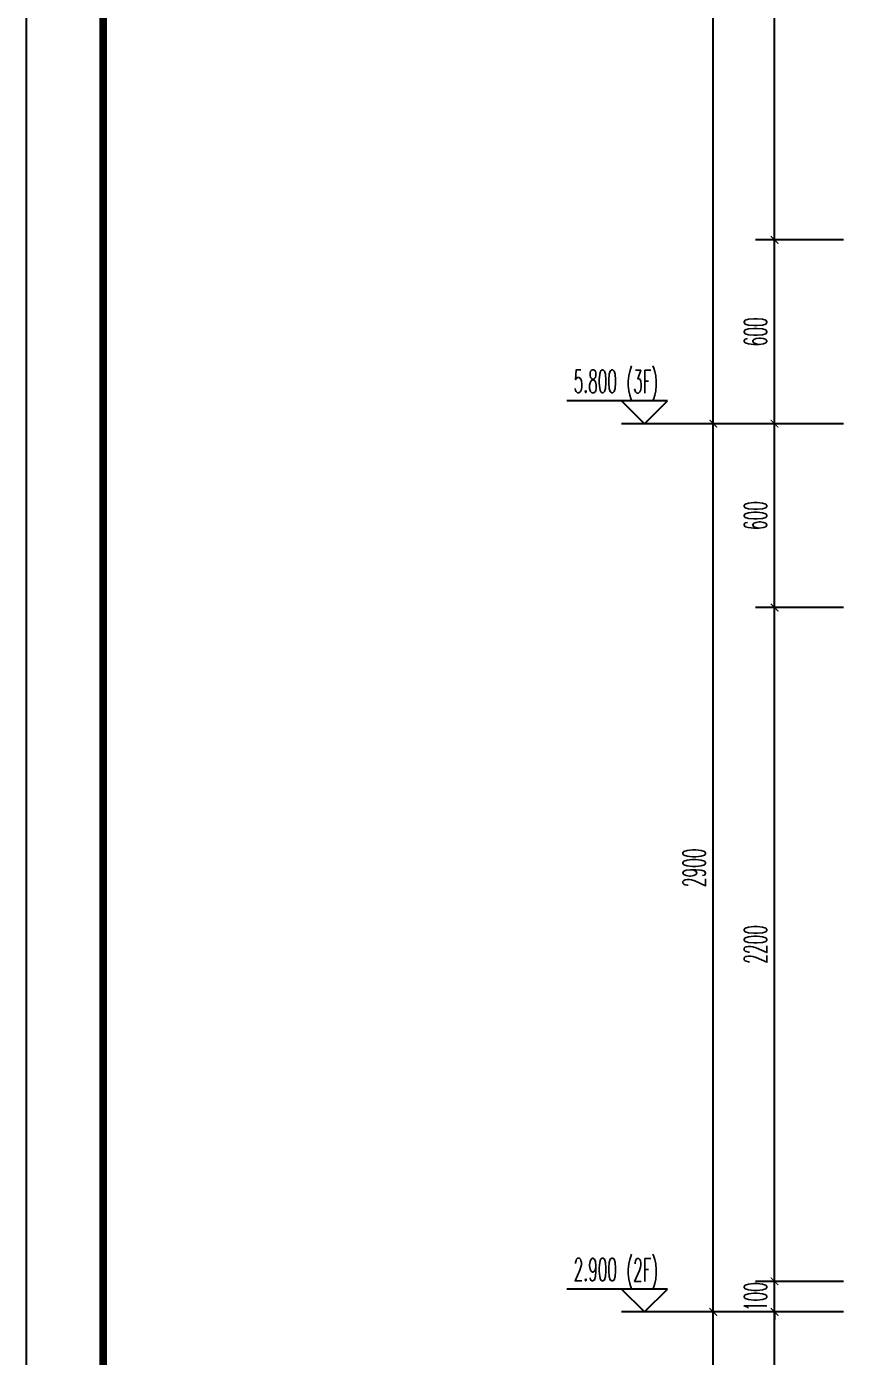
# Model space of a CAD drawing. Extents: x 826826 to 1642106, y -156213 to 399140.
# Drawn here: x 1535546 to 1538289, y 290521 to 294863 of the extents above; entities that cross this region are included whole.
import ezdxf

# ---------------------------------------------------------------- set-up
doc = ezdxf.new("R2010")
doc.units = 0
doc.header["$LTSCALE"] = 1000
doc.layers.get('0').update_dxf_attribs({"linetype": 'CONTINUOUS'})
doc.layers.get('DEFPOINTS').update_dxf_attribs({"linetype": 'CONTINUOUS'})
for name, color, linetype in [('DIM_ELEV', 3, 'CONTINUOUS'), ('PUB_DIM', 3, 'CONTINUOUS'), ('PUB_TEXT', 2, 'CONTINUOUS'), ('yichutu', 7, 'CONTINUOUS')]:
    doc.layers.add(name, color=color, linetype=linetype)
doc.layers.add('图框', color=9, linetype='CONTINUOUS', lineweight=18)
doc.styles.add('_TCH_DIM', font='SIMPLEX.shx', dxfattribs={"width": 0.7, "bigfont": 'GBCBIG.shx'})
doc.styles.add('_TCH_DIM_T3', font='SIMPLEX.shx', dxfattribs={"width": 0.494118, "bigfont": 'GBCBIG.shx'})
doc.dimstyles.new('_TCH_ARCH&&25', dxfattribs={"dimtxt": 74.375, "dimasz": 25, "dimexe": 62.5, "dimexo": 75, "dimgap": 25, "dimtad": 1, "dimdec": 0, "dimzin": 0, "dimdsep": 46, "dimtxsty": '_TCH_DIM_T3', "dimblk": 'ARCHTICK', "dimcen": 0.09, "dimclrt": 7, "dimazin": 0, "dimtfac": 1, "dimtdec": 0, "dimtix": 1, "dimtmove": 2, "dimatfit": 3, "dimldrblk": 'ARCHTICK', "dimfxl": 0, "dimtolj": 1, "dimtzin": 0, "dimarcsym": 0})

# ---------------------------------------------------------------- blocks, each defined once
blk = doc.blocks.new('GFDDDDRG')
at = {"layer": '图框'}
blk.add_lwpolyline([(923309.8, -107437), (923309.8, -159999.5), (893609.8, -159999.5), (893609.8, -107437)], close=True, dxfattribs=at)
blk.add_lwpolyline([(923309.8, -107437), (923309.8, -159999.5), (893609.8, -159999.5), (893609.8, -107437)], close=True, dxfattribs=at)
at = {"layer": '图框', "const_width": 50}
blk.add_lwpolyline([(894109.8, -159499.5), (922809.8, -159499.5), (922809.8, -108687), (894109.8, -108687)], close=True, dxfattribs=at)
blk = doc.blocks.new('yct-1051-594-26275-14850-25-1002.0')
at = {"layer": 'yichutu', "color": 7}
blk.add_lwpolyline([(0, 0), (0, 14850), (26275, 14850), (26275, 0)], close=True, dxfattribs=at)
blk = doc.blocks.new('_ArchTick')
at = {"color": 0, "linetype": 'ByBlock', "const_width": 0.15}
blk.add_lwpolyline([(-0.5, -0.5), (0.5, 0.5)], dxfattribs=at)
blk = doc.blocks.new('*D1896')
at = {"layer": 'DEFPOINTS', "color": 0}
for p in [(1537988.9, 290666.4), (1538288.9, 290666.4), (1538288.9, 290066.4)]:
    blk.add_point(p, dxfattribs=at)
at = {"layer": 'PUB_DIM', "color": 0, "lineweight": -2}
for p, q in [((1538213.9, 290666.4), (1537926.4, 290666.4)), ((1537988.9, 290066.4), (1537988.9, 290666.4)), ((1538213.9, 290066.4), (1537926.4, 290066.4))]:
    blk.add_line(p, q, dxfattribs=at)
at = {"layer": 'PUB_DIM', "color": 0, "lineweight": -2, "xscale": 25, "yscale": 25, "zscale": 25}
for p, rotation in [((1537988.9, 290666.4), 90), ((1537988.9, 290066.4), 270)]:
    blk.add_blockref('_ArchTick', p, dxfattribs=dict(at, rotation=rotation))
at = {"layer": 'PUB_DIM', "color": 7, "insert": (1537926.7, 290366.4), "char_height": 74.38, "attachment_point": 5, "rotation": 90, "style": '_TCH_DIM_T3'}
blk.add_mtext('\\A1;600', dxfattribs=at)
blk = doc.blocks.new('*D1897')
at = {"layer": 'DEFPOINTS', "color": 0}
for p in [(1537988.9, 290766.4), (1538288.9, 290766.4), (1538288.9, 290666.4)]:
    blk.add_point(p, dxfattribs=at)
at = {"layer": 'PUB_DIM', "color": 0, "lineweight": -2}
for p, q in [((1538213.9, 290766.4), (1537926.4, 290766.4)), ((1537988.9, 290766.4), (1537988.9, 290791.4)), ((1537988.9, 290666.4), (1537988.9, 290766.4)), ((1538213.9, 290666.4), (1537926.4, 290666.4)), ((1537988.9, 290666.4), (1537988.9, 290641.4))]:
    blk.add_line(p, q, dxfattribs=at)
at = {"layer": 'PUB_DIM', "color": 0, "lineweight": -2, "xscale": 25, "yscale": 25, "zscale": 25}
for p, rotation in [((1537988.9, 290766.4), 270), ((1537988.9, 290666.4), 90)]:
    blk.add_blockref('_ArchTick', p, dxfattribs=dict(at, rotation=rotation))
at = {"layer": 'PUB_DIM', "color": 7, "insert": (1537926.7, 290716.4), "char_height": 74.38, "attachment_point": 5, "rotation": 90, "style": '_TCH_DIM_T3'}
blk.add_mtext('\\A1;100', dxfattribs=at)
blk = doc.blocks.new('*D1898')
at = {"layer": 'DEFPOINTS', "color": 0}
for p in [(1537988.9, 292966.4), (1538288.9, 292966.4), (1538288.9, 290766.4)]:
    blk.add_point(p, dxfattribs=at)
at = {"layer": 'PUB_DIM', "color": 0, "lineweight": -2}
for p, q in [((1538213.9, 292966.4), (1537926.4, 292966.4)), ((1537988.9, 290766.4), (1537988.9, 292966.4)), ((1538213.9, 290766.4), (1537926.4, 290766.4))]:
    blk.add_line(p, q, dxfattribs=at)
at = {"layer": 'PUB_DIM', "color": 0, "lineweight": -2, "xscale": 25, "yscale": 25, "zscale": 25}
for p, rotation in [((1537988.9, 292966.4), 90), ((1537988.9, 290766.4), 270)]:
    blk.add_blockref('_ArchTick', p, dxfattribs=dict(at, rotation=rotation))
at = {"layer": 'PUB_DIM', "color": 7, "insert": (1537926.7, 291866.4), "char_height": 74.38, "attachment_point": 5, "rotation": 90, "style": '_TCH_DIM_T3'}
blk.add_mtext('\\A1;2200', dxfattribs=at)
blk = doc.blocks.new('*D1899')
at = {"layer": 'DEFPOINTS', "color": 0}
for p in [(1537988.9, 293566.4), (1538288.9, 293566.4), (1538288.9, 292966.4)]:
    blk.add_point(p, dxfattribs=at)
at = {"layer": 'PUB_DIM', "color": 0, "lineweight": -2}
for p, q in [((1538213.9, 293566.4), (1537926.4, 293566.4)), ((1537988.9, 292966.4), (1537988.9, 293566.4)), ((1538213.9, 292966.4), (1537926.4, 292966.4))]:
    blk.add_line(p, q, dxfattribs=at)
at = {"layer": 'PUB_DIM', "color": 0, "lineweight": -2, "xscale": 25, "yscale": 25, "zscale": 25}
for p, rotation in [((1537988.9, 293566.4), 90), ((1537988.9, 292966.4), 270)]:
    blk.add_blockref('_ArchTick', p, dxfattribs=dict(at, rotation=rotation))
at = {"layer": 'PUB_DIM', "color": 7, "insert": (1537926.7, 293266.4), "char_height": 74.38, "attachment_point": 5, "rotation": 90, "style": '_TCH_DIM_T3'}
blk.add_mtext('\\A1;600', dxfattribs=at)
blk = doc.blocks.new('*D1900')
at = {"layer": 'DEFPOINTS', "color": 0}
for p in [(1537988.9, 294166.4), (1538288.9, 294166.4), (1538288.9, 293566.4)]:
    blk.add_point(p, dxfattribs=at)
at = {"layer": 'PUB_DIM', "color": 0, "lineweight": -2}
for p, q in [((1538213.9, 294166.4), (1537926.4, 294166.4)), ((1537988.9, 293566.4), (1537988.9, 294166.4)), ((1538213.9, 293566.4), (1537926.4, 293566.4))]:
    blk.add_line(p, q, dxfattribs=at)
at = {"layer": 'PUB_DIM', "color": 0, "lineweight": -2, "xscale": 25, "yscale": 25, "zscale": 25}
for p, rotation in [((1537988.9, 294166.4), 90), ((1537988.9, 293566.4), 270)]:
    blk.add_blockref('_ArchTick', p, dxfattribs=dict(at, rotation=rotation))
at = {"layer": 'PUB_DIM', "color": 7, "insert": (1537926.7, 293866.4), "char_height": 74.38, "attachment_point": 5, "rotation": 90, "style": '_TCH_DIM_T3'}
blk.add_mtext('\\A1;600', dxfattribs=at)
blk = doc.blocks.new('*D1901')
at = {"layer": 'DEFPOINTS', "color": 0}
for p in [(1537988.9, 295866.4), (1538288.9, 295866.4), (1538288.9, 294166.4)]:
    blk.add_point(p, dxfattribs=at)
at = {"layer": 'PUB_DIM', "color": 0, "lineweight": -2}
for p, q in [((1538213.9, 295866.4), (1537926.4, 295866.4)), ((1537988.9, 294166.4), (1537988.9, 295866.4)), ((1538213.9, 294166.4), (1537926.4, 294166.4))]:
    blk.add_line(p, q, dxfattribs=at)
at = {"layer": 'PUB_DIM', "color": 0, "lineweight": -2, "xscale": 25, "yscale": 25, "zscale": 25}
for p, rotation in [((1537988.9, 295866.4), 90), ((1537988.9, 294166.4), 270)]:
    blk.add_blockref('_ArchTick', p, dxfattribs=dict(at, rotation=rotation))
at = {"layer": 'PUB_DIM', "color": 7, "insert": (1537926.7, 295016.4), "char_height": 74.38, "attachment_point": 5, "rotation": 90, "style": '_TCH_DIM_T3'}
blk.add_mtext('\\A1;1700', dxfattribs=at)
blk = doc.blocks.new('*D1914')
at = {"layer": 'DEFPOINTS', "color": 0}
for p in [(1537788.9, 290666.4), (1538288.9, 290666.4), (1538288.9, 287766.4)]:
    blk.add_point(p, dxfattribs=at)
at = {"layer": 'PUB_DIM', "color": 0, "lineweight": -2}
for p, q in [((1538213.9, 290666.4), (1537726.4, 290666.4)), ((1537788.9, 287766.4), (1537788.9, 290666.4)), ((1538213.9, 287766.4), (1537726.4, 287766.4))]:
    blk.add_line(p, q, dxfattribs=at)
at = {"layer": 'PUB_DIM', "color": 0, "lineweight": -2, "xscale": 25, "yscale": 25, "zscale": 25}
for p, rotation in [((1537788.9, 290666.4), 90), ((1537788.9, 287766.4), 270)]:
    blk.add_blockref('_ArchTick', p, dxfattribs=dict(at, rotation=rotation))
at = {"layer": 'PUB_DIM', "color": 7, "insert": (1537726.7, 289216.4), "char_height": 74.38, "attachment_point": 5, "rotation": 90, "style": '_TCH_DIM_T3'}
blk.add_mtext('\\A1;2900', dxfattribs=at)
blk = doc.blocks.new('*D1915')
at = {"layer": 'DEFPOINTS', "color": 0}
for p in [(1537788.9, 293566.4), (1538288.9, 293566.4), (1538288.9, 290666.4)]:
    blk.add_point(p, dxfattribs=at)
at = {"layer": 'PUB_DIM', "color": 0, "lineweight": -2}
for p, q in [((1538213.9, 293566.4), (1537726.4, 293566.4)), ((1537788.9, 290666.4), (1537788.9, 293566.4)), ((1538213.9, 290666.4), (1537726.4, 290666.4))]:
    blk.add_line(p, q, dxfattribs=at)
at = {"layer": 'PUB_DIM', "color": 0, "lineweight": -2, "xscale": 25, "yscale": 25, "zscale": 25}
for p, rotation in [((1537788.9, 293566.4), 90), ((1537788.9, 290666.4), 270)]:
    blk.add_blockref('_ArchTick', p, dxfattribs=dict(at, rotation=rotation))
at = {"layer": 'PUB_DIM', "color": 7, "insert": (1537726.7, 292116.4), "char_height": 74.38, "attachment_point": 5, "rotation": 90, "style": '_TCH_DIM_T3'}
blk.add_mtext('\\A1;2900', dxfattribs=at)
blk = doc.blocks.new('*D1916')
at = {"layer": 'DEFPOINTS', "color": 0}
for p in [(1537788.9, 296466.4), (1538288.9, 296466.4), (1538288.9, 293566.4)]:
    blk.add_point(p, dxfattribs=at)
at = {"layer": 'PUB_DIM', "color": 0, "lineweight": -2}
for p, q in [((1538213.9, 296466.4), (1537726.4, 296466.4)), ((1537788.9, 293566.4), (1537788.9, 296466.4)), ((1538213.9, 293566.4), (1537726.4, 293566.4))]:
    blk.add_line(p, q, dxfattribs=at)
at = {"layer": 'PUB_DIM', "color": 0, "lineweight": -2, "xscale": 25, "yscale": 25, "zscale": 25}
for p, rotation in [((1537788.9, 296466.4), 90), ((1537788.9, 293566.4), 270)]:
    blk.add_blockref('_ArchTick', p, dxfattribs=dict(at, rotation=rotation))
at = {"layer": 'PUB_DIM', "color": 7, "insert": (1537726.7, 295016.4), "char_height": 74.38, "attachment_point": 5, "rotation": 90, "style": '_TCH_DIM_T3'}
blk.add_mtext('\\A1;2900', dxfattribs=at)

msp = doc.modelspace()

# ---------------------------------------------------------------- linework, layer by layer
at = {"layer": 'DIM_ELEV', "color": 1}
for p, q in [((1537638.93, 293641.38), (1537310.93, 293641.38)), ((1537563.93, 293566.38), (1537488.93, 293641.38)), ((1537563.93, 293566.38), (1537638.93, 293641.38)), ((1537988.93, 293566.38), (1537488.93, 293566.38))]:
    msp.add_line(p, q, dxfattribs=at)
at = {"layer": 'DIM_ELEV'}
for p, q in [((1537638.93, 290741.38), (1537310.93, 290741.38)), ((1537563.93, 290666.38), (1537488.93, 290741.38)), ((1537563.93, 290666.38), (1537638.93, 290741.38)), ((1537988.93, 290666.38), (1537488.93, 290666.38))]:
    msp.add_line(p, q, dxfattribs=at)

# ---------------------------------------------------------------- block references
at = {"xscale": 0.5, "yscale": 0.5, "zscale": 0.5}
msp.add_blockref('GFDDDDRG', (1088741.4, 362492.89), dxfattribs=at)
at = {"layer": 'yichutu', "rotation": 270}
msp.add_blockref('yct-1051-594-26275-14850-25-1002.0', (1535546.29, 308774.41), dxfattribs=at)

# ---------------------------------------------------------------- texts
at = {"layer": 'PUB_TEXT', "color": 1, "style": '_TCH_DIM', "width": 0.494118}
for s, p in [('(3F)', (1537504.98, 293666.41)), ('5.800', (1537332.83, 293667.63))]:
    msp.add_text(s, height=74.375, dxfattribs=at).set_placement(p)
at = {"layer": 'PUB_TEXT', "style": '_TCH_DIM', "width": 0.494118}
for s, p in [('2.900', (1537332.83, 290767.63)), ('(2F)', (1537504.98, 290766.41))]:
    msp.add_text(s, height=74.375, dxfattribs=at).set_placement(p)

# ---------------------------------------------------------------- dimensions: what is measured, and where the dimension line sits
at = {"layer": 'PUB_DIM'}
for p1, p2, distance, picture, middle in [((1538288.93, 293566.38), (1538288.93, 296466.38), 500, '*D1916', (1537726.74, 295016.38)), ((1538288.93, 294166.42), (1538288.93, 295866.38), 300, '*D1901', (1537926.74, 295016.4)), ((1538288.93, 293566.38), (1538288.93, 294166.42), 300, '*D1900', (1537926.74, 293866.4)), ((1538288.93, 290666.38), (1538288.93, 293566.38), 500, '*D1915', (1537726.74, 292116.38)), ((1538288.93, 292966.38), (1538288.93, 293566.38), 300, '*D1899', (1537926.74, 293266.38)), ((1538288.93, 290766.38), (1538288.93, 292966.38), 300, '*D1898', (1537926.74, 291866.38)), ((1538288.93, 290666.38), (1538288.93, 290766.38), 300, '*D1897', (1537926.74, 290716.38)), ((1538288.93, 287766.38), (1538288.93, 290666.38), 500, '*D1914', (1537726.74, 289216.38)), ((1538288.93, 290066.38), (1538288.93, 290666.38), 300, '*D1896', (1537926.74, 290366.38))]:
    dim = msp.add_aligned_dim(p1=p1, p2=p2, distance=distance, dimstyle='_TCH_ARCH&&25', dxfattribs=at)
    dim.commit()
    dim.dimension.update_dxf_attribs({"geometry": picture, "text_midpoint": middle})

doc.saveas('drawing.dxf')
